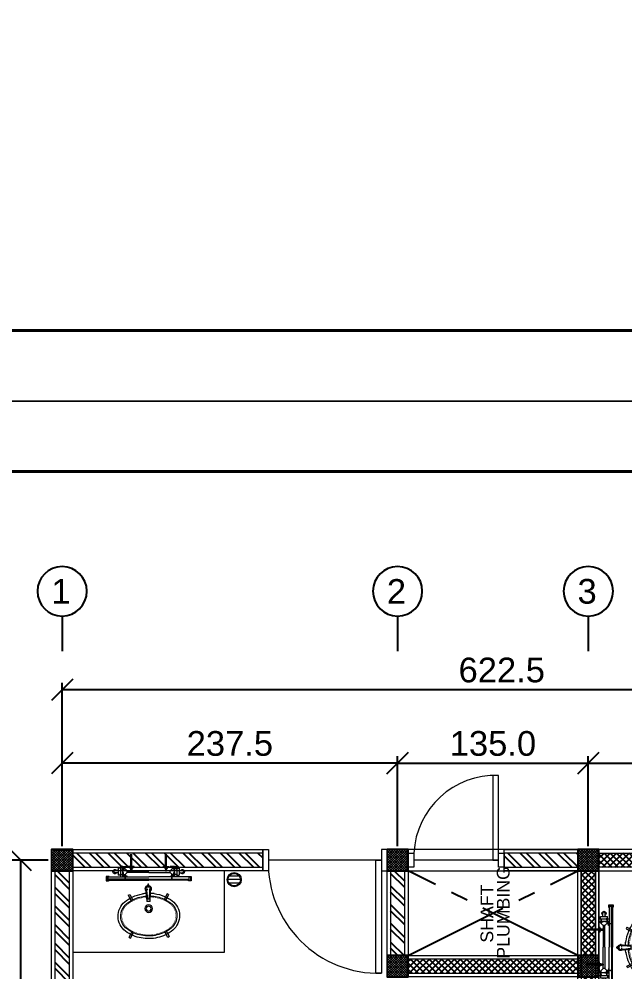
# Model space of a CAD drawing. Header units: inches. Extents: x 249 to 1192, y -18 to 440.
# Drawn here: x 505.39 to 513.97, y 217.41 to 230.9 of the extents above; entities that cross this region are included whole.
import ezdxf
from ezdxf.enums import TextEntityAlignment as Align

# ---------------------------------------------------------------- set-up
doc = ezdxf.new("R2010")
doc.units = ezdxf.units.IN
doc.header["$MEASUREMENT"] = 0
doc.linetypes.add('CENTER2', pattern=[1.125, 0.75, -0.125, 0.125, -0.125])
for name, color, linetype, lineweight in [('ARSIR BETON', 8, 'Continuous', 0), ('DIMENSI', 85, 'Continuous', 20), ('DINDING', 6, 'Continuous', 0), ('DINDING2', 137, 'Continuous', 20), ('GRS KOP', 1, 'Continuous', 40), ('KOP', 7, 'Continuous', 20), ('KUSEN', 16, 'Continuous', 15), ('SANITAIR', 6, 'Continuous', 9), ('TEXT (KET. RUANG)', 7, 'Continuous', 5), ('TEXT (KETERANGAN)', 7, 'Continuous', 25)]:
    doc.layers.add(name, color=color, linetype=linetype, lineweight=lineweight)
for name, color, linetype in [('ARSIR DINDING', 64, 'Continuous'), ('AS', 15, 'CENTER2'), ('KOLOM', 5, 'Continuous')]:
    doc.layers.add(name, color=color, linetype=linetype)
doc.styles.add('S', font='SIMPLEX', dxfattribs={"width": 1.1})
doc.styles.get("Standard").update_dxf_attribs({"font": 'arial.ttf'})
doc.dimstyles.new('UK. GDG PERTEMUAN', dxfattribs={"dimtxt": 0.5, "dimasz": 0.5, "dimexe": 0.5, "dimexo": 0.05, "dimgap": 0.1, "dimtad": 2, "dimdec": 0, "dimlfac": 100, "dimzin": 0, "dimdsep": 46, "dimtxsty": 'Standard', "dimblk": 'OBLIQUE', "dimcen": 0.09, "dimclrd": 8, "dimclre": 256, "dimclrt": 256, "dimadec": 0, "dimazin": 0, "dimtfac": 1, "dimtdec": 0, "dimtofl": 0, "dimtmove": 0, "dimatfit": 3, "dimldrblk": 'OBLIQUE', "dimfxl": 0, "dimtolj": 1, "dimtzin": 0, "dimarcsym": 0})

# ---------------------------------------------------------------- blocks, each defined once
blk = doc.blocks.new('KOP-ARS')
at = {"layer": 'GRS KOP'}
for p, q in [((83, 54), (1, 54)), ((1, 1), (83, 1))]:
    blk.add_line(p, q, dxfattribs=at)
at = {"layer": 'KOP'}
blk.add_lwpolyline([(0, 0), (84, 0), (84, 55), (0, 55)], close=True, dxfattribs=at)
for tag, height, p in [('SUKMA', 0.2, (78, 9.9)), ('1:100', 0.25, (81.3, 5.5)), ('1:100', 0.25, (81.3, 4.9)), ('1:100', 0.25, (81.3, 4.3)), ('AR-01', 0.35, (78.15, 2.7)), ('10', 0.35, (81.3, 2.7)), ('2012', 0.35, (81.3, 1.7))]:
    blk.add_attdef(tag, text='', height=height, dxfattribs=at).set_placement(p, align=Align.MIDDLE)
for p in [(73.7, 5.325), (73.7, 4.725), (73.7, 4.125)]:
    blk.add_attdef('-', p, '', height=0.35, dxfattribs=at)
blk = doc.blocks.new('toilet-dsr$0$PAKU')
for p in [(-1.6, 33.2), (1.6, 33.2)]:
    blk.add_line(p, (0, 0))
blk.add_lwpolyline([(-4.7, 33.2), (4.7, 33.2), (4.7, 35.5), (-4.7, 35.5)], close=True)
blk = doc.blocks.new('wastafel')
at = {"lineweight": 5, "ltscale": 0.5}
for p, q in [((4134.7724, 1540.4367), (4134.7611, 1540.4347)), ((4134.7611, 1540.4347), (4134.7672, 1540.3962)), ((4134.7724, 1540.4367), (4134.7785, 1540.3981)), ((4134.5438, 1540.2665), (4134.549, 1540.2767)), ((4134.5438, 1540.2665), (4134.579, 1540.2495)), ((4134.549, 1540.2767), (4134.584, 1540.2598)), ((4134.9455, 1540.187), (4134.9105, 1540.2039)), ((4134.9506, 1540.1972), (4134.9154, 1540.2142)), ((4134.9506, 1540.1972), (4134.9455, 1540.187)), ((4134.7221, 1540.0271), (4134.7159, 1540.0657)), ((4134.7334, 1540.029), (4134.7273, 1540.0675)), ((4134.7221, 1540.0271), (4134.7334, 1540.029))]:
    blk.add_line(p, q, dxfattribs=at)
for p, q in [((4135.1288, 1540.2069), (4134.9022, 1540.0308)), ((4135.1307, 1540.2045), (4134.9041, 1540.0284)), ((4135.1288, 1540.2069), (4135.1325, 1540.2022)), ((4135.0554, 1540.0815), (4135.0595, 1540.1145)), ((4135.0816, 1540.1259), (4135.0946, 1540.136)), ((4135.1253, 1540.0965), (4135.0946, 1540.136)), ((4135.1053, 1540.1222), (4135.1231, 1540.136)), ((4135.1145, 1540.1104), (4135.1323, 1540.1242)), ((4134.6756, 1539.8546), (4134.9022, 1540.0308)), ((4135.0466, 1540.0395), (4135.0505, 1540.042)), ((4135.0476, 1540.0397), (4135.0535, 1540.0321)), ((4135.0501, 1540.0295), (4135.0621, 1540.0388)), ((4135.0525, 1540.0435), (4135.0584, 1540.0359)), ((4135.0528, 1540.0316), (4135.1096, 1539.9585)), ((4135.0591, 1540.0365), (4135.1159, 1539.9635)), ((4135.0627, 1540.072), (4135.0994, 1540.0674)), ((4135.1123, 1540.0864), (4135.1253, 1540.0965)), ((4134.6775, 1539.8522), (4134.9041, 1540.0284)), ((4134.8154, 1539.8948), (4134.7823, 1539.899)), ((4134.6756, 1539.8546), (4134.6793, 1539.8499)), ((4134.7636, 1539.8565), (4134.7458, 1539.8427)), ((4134.7658, 1539.8804), (4134.7528, 1539.8703)), ((4134.7835, 1539.8308), (4134.7528, 1539.8703)), ((4134.7728, 1539.8446), (4134.755, 1539.8308)), ((4134.7965, 1539.8409), (4134.7835, 1539.8308)), ((4134.8227, 1539.8854), (4134.8181, 1539.8487)), ((4134.8529, 1539.8883), (4134.8588, 1539.8807)), ((4134.8582, 1539.893), (4134.8548, 1539.8898)), ((4134.8671, 1539.8871), (4134.8551, 1539.8778)), ((4134.8577, 1539.8921), (4134.8637, 1539.8845)), ((4134.858, 1539.8801), (4134.9148, 1539.8071)), ((4134.8644, 1539.885), (4134.9211, 1539.812))]:
    blk.add_line(p, q)
at = {"lineweight": 5}
for p, q in [((4134.8406, 1540.0788), (4134.8013, 1540.1406)), ((4134.8165, 1540.1547), (4134.8018, 1540.1437)), ((4134.8438, 1540.0826), (4134.8152, 1540.1293)), ((4134.8158, 1540.1323), (4134.8228, 1540.1375)), ((4134.8197, 1540.1543), (4134.8674, 1540.0984)), ((4134.8259, 1540.1372), (4134.8618, 1540.0968)), ((4134.8674, 1540.0984), (4134.8634, 1540.0954)), ((4134.8715, 1540.1254), (4134.872, 1540.1269)), ((4134.8137, 1540.0823), (4134.8121, 1540.0822)), ((4134.8406, 1540.0788), (4134.8444, 1540.0816)), ((4134.8447, 1540.0663), (4134.8477, 1540.0622)), ((4134.8778, 1540.091), (4134.8808, 1540.087))]:
    blk.add_line(p, q, dxfattribs=at)
at = {"const_width": 0.00306}
for points in [[(4134.6674, 1540.3391, -0.102908), (4134.7633, 1540.3837)], [(4134.7633, 1540.3837, -0.068407), (4134.8193, 1540.3889)], [(4134.8193, 1540.3889, -0.225565), (4134.9004, 1540.3459)], [(4134.5972, 1540.2599, -0.102908), (4134.6674, 1540.3391)], [(4134.9004, 1540.3459, -0.225565), (4134.9183, 1540.2559)], [(4134.5761, 1540.2079, -0.068407), (4134.5972, 1540.2599)], [(4134.9183, 1540.2559, -0.068407), (4134.8973, 1540.2038)], [(4134.5941, 1540.1178, -0.225565), (4134.5761, 1540.2079)], [(4134.8973, 1540.2038, -0.089645), (4134.8378, 1540.1331)], [(4134.6752, 1540.0748, -0.225565), (4134.5941, 1540.1178)], [(4134.8163, 1540.117, -0.090064), (4134.7311, 1540.0801)], [(4134.7311, 1540.0801, -0.068407), (4134.6752, 1540.0748)]]:
    blk.add_lwpolyline(points, format="xyb", dxfattribs=at)
for points in [[(4134.9059, 1540.026), (4135.1325, 1540.2022), (4135.1435, 1540.188), (4135.0748, 1540.1346)], [(4135.0606, 1540.1235), (4134.9169, 1540.0118)], [(4134.9354, 1539.9881), (4135.0554, 1540.0815), (4135.0627, 1540.072), (4134.9427, 1539.9787)], [(4134.9059, 1540.026), (4134.6793, 1539.8499), (4134.6904, 1539.8357), (4134.7591, 1539.8891)], [(4134.7733, 1539.9001), (4134.9169, 1540.0118)], [(4134.9354, 1539.9881), (4134.8154, 1539.8948), (4134.8227, 1539.8854), (4134.9427, 1539.9787)]]:
    blk.add_lwpolyline(points)
for points in [[(4135.155, 1540.1944), (4135.1366, 1540.2181), (4135.1245, 1540.2087), (4135.1221, 1540.2041), (4135.1239, 1540.2032), (4135.1261, 1540.2074), (4135.1362, 1540.2153), (4135.1522, 1540.1948), (4135.138, 1540.1837), (4135.1392, 1540.1821)], [(4135.1362, 1540.2153), (4135.1276, 1540.2085), (4135.1435, 1540.188), (4135.1522, 1540.1948)], [(4135.119, 1540.0778), (4135.0748, 1540.1346), (4135.0606, 1540.1235), (4135.1048, 1540.0667)], [(4135.0745, 1540.0432), (4135.072, 1540.0464), (4135.0405, 1540.022), (4135.043, 1540.0187)], [(4134.8033, 1539.8322), (4134.7591, 1539.8891), (4134.7733, 1539.9001), (4134.8175, 1539.8433)], [(4134.6813, 1539.8261), (4134.6629, 1539.8498), (4134.675, 1539.8592), (4134.6801, 1539.8603), (4134.6805, 1539.8584), (4134.6759, 1539.8573), (4134.6657, 1539.8494), (4134.6817, 1539.8289), (4134.6959, 1539.84), (4134.6971, 1539.8384)], [(4134.6657, 1539.8494), (4134.6744, 1539.8562), (4134.6904, 1539.8357), (4134.6817, 1539.8289)], [(4134.8478, 1539.8668), (4134.8452, 1539.8701), (4134.8767, 1539.8946), (4134.8792, 1539.8913)]]:
    blk.add_lwpolyline(points, close=True)
for points in [[(4135.0756, 1540.0994, 0.414214), (4135.0781, 1540.0991), (4135.079, 1540.0999), (4135.0606, 1540.1235), (4135.0369, 1540.1051), (4135.0377, 1540.1042, 0.414214), (4135.0402, 1540.1039), (4135.0577, 1540.1175, -0.414214), (4135.0619, 1540.117)], [(4135.0851, 1540.0871, -0.414214), (4135.0855, 1540.0897), (4135.0864, 1540.0904), (4135.1048, 1540.0667), (4135.0811, 1540.0483), (4135.0804, 1540.0492, -0.414214), (4135.0807, 1540.0518), (4135.0982, 1540.0654, 0.414214), (4135.0988, 1540.0696)], [(4134.7929, 1539.8797, -0.414214), (4134.7926, 1539.8772), (4134.7917, 1539.8764), (4134.7733, 1539.9001), (4134.797, 1539.9185), (4134.7977, 1539.9176, -0.414214), (4134.7974, 1539.9151), (4134.7798, 1539.9014, 0.414214), (4134.7793, 1539.8972)], [(4134.8025, 1539.8674, 0.414214), (4134.8, 1539.8677), (4134.7991, 1539.867), (4134.8175, 1539.8433), (4134.8411, 1539.8617), (4134.8404, 1539.8626, 0.414214), (4134.8379, 1539.863), (4134.8204, 1539.8493, -0.414214), (4134.8162, 1539.8499)]]:
    blk.add_lwpolyline(points, format="xyb", close=True)
for points in [[(4135.0469, 1540.0392), (4135.038, 1540.0506, -0.414214), (4135.0384, 1540.0534), (4135.0415, 1540.0558, -0.414214), (4135.0443, 1540.0555), (4135.0532, 1540.0441)], [(4135.0487, 1540.0296), (4135.044, 1540.0357, -0.414214), (4135.0442, 1540.0371), (4135.0562, 1540.0464, -0.414214), (4135.0576, 1540.0462), (4135.0623, 1540.0402)], [(4134.8584, 1539.8926), (4134.8496, 1539.904, 0.414214), (4134.8468, 1539.9044), (4134.8436, 1539.9019, 0.414214), (4134.8433, 1539.8991), (4134.8521, 1539.8877)], [(4134.8672, 1539.8885), (4134.8625, 1539.8946, 0.414214), (4134.8611, 1539.8947), (4134.8491, 1539.8854, 0.414214), (4134.849, 1539.884), (4134.8536, 1539.878)]]:
    blk.add_lwpolyline(points, format="xyb")
at = {"lineweight": 5}
for centre, radius in [((4134.7783, 1540.1902), 0.0267), ((4134.7783, 1540.1902), 0.0176), ((4134.8535, 1540.0767), 0.00161), ((4134.8669, 1540.0863), 0.00161), ((4134.8799, 1540.0547), 0.00401)]:
    blk.add_circle(centre, radius, dxfattribs=at)
for centre, radius, start, end in [((4134.8225, 1540.1308), 0.2865, 103.172, 126.67406), ((4134.8103, 1540.1828), 0.233, 87.51872, 103.172), ((4134.8067, 1540.1853), 0.2147, 97.55117, 100.61002), ((4134.8146, 1540.282), 0.1337, 36.67406, 87.51872), ((4134.8225, 1540.1308), 0.2865, 126.67406, 150.17612), ((4134.8146, 1540.282), 0.1337, 345.8294, 36.67406), ((4134.7761, 1540.1574), 0.233, 150.17612, 165.8294), ((4134.7748, 1540.1615), 0.2147, 152.7381, 155.79696), ((4134.7183, 1540.3064), 0.233, 330.17612, 345.8294), ((4134.6798, 1540.1817), 0.1337, 165.8294, 216.67406), ((4134.672, 1540.333), 0.2865, 314.80425, 330.17612), ((4134.7196, 1540.3022), 0.2147, 332.7381, 335.79696), ((4134.6798, 1540.1817), 0.1337, 216.67406, 267.51872), ((4134.8032, 1540.1419), 0.00229, 126.67406, 212.43217), ((4134.8172, 1540.1305), 0.00229, 126.67406, 211.54795), ((4134.8179, 1540.1528), 0.00229, 40.515, 126.67406), ((4134.8242, 1540.1357), 0.00229, 41.61492, 126.67406), ((4134.8613, 1540.0787), 0.0207, 179.79538, 72.58972), ((4134.6765, 1540.3268), 0.2811, 309.85327, 313.38428), ((4134.8643, 1540.128), 0.00764, 314.12648, 339.75771), ((4134.8792, 1540.1243), 0.00764, 134.80425, 159.75771), ((4134.6841, 1540.2809), 0.233, 267.51872, 283.172), ((4134.6877, 1540.2785), 0.2147, 277.55117, 280.61002), ((4134.672, 1540.333), 0.2865, 283.172, 298.54912), ((4134.8125, 1540.0746), 0.00764, 93.18737, 118.54912), ((4134.8132, 1540.09), 0.00764, 273.59041, 299.22165), ((4134.6765, 1540.3268), 0.2811, 299.96384, 303.54152), ((4134.836, 1540.0779), 0.00917, 1.89395, 31.54795), ((4134.8613, 1540.0787), 0.0161, 181.89395, 72.98193), ((4134.8643, 1540.0746), 0.0207, 216.46431, 36.64363), ((4134.8687, 1540.1029), 0.00917, 221.61492, 252.98193)]:
    blk.add_arc(centre, radius, start, end, dxfattribs=at)
at = {"lineweight": 5, "ltscale": 0.6}
for centre, radius, start, end in [((4134.8225, 1540.1308), 0.2674, 103.172, 126.67406), ((4134.8103, 1540.1828), 0.2139, 87.51872, 103.172), ((4134.8146, 1540.282), 0.1146, 36.67406, 87.51872), ((4134.8225, 1540.1308), 0.2674, 126.67406, 150.17612), ((4134.8146, 1540.282), 0.1146, 345.8294, 36.67406), ((4134.7761, 1540.1574), 0.2139, 150.17612, 165.8294), ((4134.7183, 1540.3064), 0.2139, 330.17612, 345.8294), ((4134.6798, 1540.1817), 0.1146, 165.8294, 216.67406), ((4134.672, 1540.333), 0.2674, 309.70957, 330.17612), ((4134.6798, 1540.1817), 0.1146, 216.67406, 267.51872), ((4134.672, 1540.333), 0.2674, 283.172, 303.7197), ((4134.6841, 1540.2809), 0.2139, 267.51872, 283.172)]:
    blk.add_arc(centre, radius, start, end, dxfattribs=at)
for centre, radius, start, end in [((4135.1277, 1540.1301), 0.015, 247.86723, 187.86723), ((4135.1277, 1540.1301), 0.0075, 307.86723, 127.86723), ((4135.0615, 1540.0396), 0.001, 307.86723, 37.86723), ((4135.0495, 1540.0302), 0.001, 217.86723, 307.86723), ((4134.7504, 1539.8367), 0.015, 67.86723, 7.86723), ((4134.7504, 1539.8367), 0.0075, 127.86723, 307.86723), ((4134.8544, 1539.8786), 0.001, 217.86723, 307.86723), ((4134.8664, 1539.8879), 0.001, 307.86723, 37.86723)]:
    blk.add_arc(centre, radius, start, end)
at = {"extrusion": (6.49561e-14, 5.05073e-14, -1), "zscale": -0.001}
for p, xscale, yscale, rotation in [((-4135.0577, 1540.0991), 0.001000000000340506, 0.001000000000340506, 322.1327731584879), ((-4135.0562, 1540.1008), 0.001000000000069823, 0.001000000000069823, 52.13277315848794)]:
    blk.add_blockref('toilet-dsr$0$PAKU', p, dxfattribs=dict(at, xscale=xscale, yscale=yscale, rotation=rotation))
for p, xscale, yscale, zscale, rotation in [((4135.0816, 1540.068), 0.001000000000069823, 0.001000000000069823, 0.001000000000069823, 307.8672268415121), ((4134.7964, 1539.8988), 0.001000000000069823, 0.001000000000069823, 0.001000000000069823, 127.8672268415121), ((4134.7977, 1539.8969), 0.001000000000340506, 0.001000000000340506, 0.001000000000340506, 37.86722684151209)]:
    blk.add_blockref('toilet-dsr$0$PAKU', p, dxfattribs=dict(xscale=xscale, yscale=yscale, zscale=zscale, rotation=rotation))
at = {"extrusion": (-6.49561e-14, -5.05073e-14, -1), "xscale": 0.001000000000069823, "yscale": 0.001000000000069823, "zscale": -0.001, "rotation": 232.1327731584879}
blk.add_blockref('toilet-dsr$0$PAKU', (-4134.8219, 1539.8661), dxfattribs=at)
blk = doc.blocks.new('K2')
at = {"layer": 'ARSIR BETON'}
h = blk.add_hatch(dxfattribs=at)
h.set_pattern_fill('ANSI37', color=256, scale=0.1, style=0)
h.set_pattern_definition([(45, (-38.743626, 268.082874), (-0.0088388, 0.0088388), []), (135, (-38.743626, 268.082874), (-0.0088388, -0.0088388), [])])
h.paths.add_polyline_path([(-38.5936, 268.2329), (-38.7436, 268.2329), (-38.7436, 268.0829), (-38.5936, 268.0829)])
at = {"layer": 'KOLOM'}
blk.add_lwpolyline([(-38.7436, 268.0829), (-38.5936, 268.0829), (-38.5936, 268.2329), (-38.7436, 268.2329)], close=True, dxfattribs=at)
blk = doc.blocks.new('P2')
for points in [[(278.9434, 273.0586), (278.9434, 273.0186), (279.0934, 273.0186), (279.0934, 273.0586)], [(278.9434, 272.1784), (278.9434, 272.2184), (279.0934, 272.2184), (279.0934, 272.1784)]]:
    blk.add_lwpolyline(points, close=True)
for points in [[(279.0184, 273.0186), (279.0184, 272.2186)], [(279.0184, 273.0186), (279.8184, 273.0186), (279.8184, 272.9786), (279.0184, 272.9786), (279.0184, 273.0186)]]:
    blk.add_lwpolyline(points)
blk.add_arc((279.0384, 272.9986), 0.7803, 268.5312, 1.4688)
blk = doc.blocks.new('*X38')
at = {"color": 0}
for p, q in [((18.491, 19.1926), (18.5795, 19.1926)), ((18.4987, 19.2176), (18.5717, 19.2176)), ((18.4987, 19.1676), (18.5717, 19.1676))]:
    blk.add_line(p, q, dxfattribs=at)
blk = doc.blocks.new('SFLOOR')
for radius in [0.05, 0.0442]:
    blk.add_circle((0, 0), radius)
blk.add_blockref('*X38', (-18.5352, -19.1926))
blk = doc.blocks.new('K15')
at = {"layer": 'ARSIR BETON'}
h = blk.add_hatch(dxfattribs=at)
h.set_pattern_fill('ANSI37', color=256, scale=0.1, angle=179.99997, style=0)
h.set_pattern_definition([(225, (665.191469, 113.346442), (0.0088388, -0.00883884), []), (315, (665.191469, 113.346442), (0.00883884, 0.0088388), [])])
h.paths.add_polyline_path([(665.3165, 113.4964), (665.2665, 113.4964), (665.2665, 113.3464), (665.3165, 113.3464)])
h.paths.add_polyline_path([(665.2665, 113.4964), (665.2165, 113.4964), (665.2165, 113.3464), (665.2665, 113.3464)])
h.paths.add_polyline_path([(665.2165, 113.4964), (665.1915, 113.4964), (665.1915, 113.3464), (665.2165, 113.3464)])
h.paths.add_polyline_path([(665.3415, 113.4964), (665.3165, 113.4964), (665.3165, 113.4964), (665.3165, 113.3464), (665.3415, 113.3464)])
at = {"layer": 'KOLOM'}
blk.add_lwpolyline([(665.1915, 113.3464), (665.3415, 113.3464), (665.3415, 113.4964), (665.1915, 113.4964)], close=True, dxfattribs=at)
blk = doc.blocks.new('p toilet')
at = {"layer": 'KUSEN'}
for points in [[(611.2182, 191.3922), (611.2182, 191.9922), (611.1782, 191.9922), (611.1782, 191.3922)], [(610.6182, 191.3422), (610.5782, 191.3422), (610.5782, 191.4422), (610.6182, 191.4422)], [(611.2582, 191.3422), (611.2182, 191.3422), (611.2182, 191.4422), (611.2582, 191.4422)]]:
    blk.add_lwpolyline(points, close=True, dxfattribs=at)
blk.add_lwpolyline([(611.2182, 191.3922), (610.6182, 191.3922)], dxfattribs=at)
blk.add_arc((611.1982, 191.4117), 0.5808, 88.02661, 176.99428, dxfattribs=at)
blk = doc.blocks.new('TOILET LANTAI 1')
at = {"layer": 'ARSIR DINDING'}
h = blk.add_hatch(dxfattribs=at)
h.set_pattern_fill('ANSI37', color=256, scale=0.25, style=0)
h.set_pattern_definition([(45, (566.953418, 249.628103), (-0.022097087, 0.022097087), []), (135, (566.953418, 249.628103), (-0.022097087, -0.022097087), [])])
h.paths.add_polyline_path([(664.0665, 110.3714), (663.9665, 110.3714), (663.9665, 109.5314), (664.0665, 109.5314)])
h.paths.add_polyline_path([(665.5865, 109.7464), (664.7715, 109.7464), (664.7715, 109.6464), (665.5865, 109.6464)])
h.paths.add_polyline_path([(665.7115, 110.9214), (665.6115, 110.9214), (665.6115, 109.7714), (665.7115, 109.7714)])
h.paths.add_polyline_path([(666.2065, 109.7464), (665.7365, 109.7464), (665.7365, 109.6464), (666.2065, 109.6464)])
h.paths.add_polyline_path([(667.0115, 110.9214), (666.9115, 110.9214), (666.9115, 109.7714), (667.0115, 109.7714)])
h.paths.add_polyline_path([(666.8865, 111.0464), (665.7365, 111.0464), (665.7365, 110.9464), (666.8865, 110.9464)])
h.paths.add_polyline_path([(665.5865, 111.0464), (664.6415, 111.0464), (664.6415, 110.9464), (665.5865, 110.9464)])
h.paths.add_polyline_path([(667.4665, 111.0464), (667.0365, 111.0464), (667.0365, 110.9464), (667.4665, 110.9464)])
h.paths.add_polyline_path([(667.5915, 112.2714), (667.4915, 112.2714), (667.4915, 111.0714), (667.5915, 111.0714)])
h.paths.add_polyline_path([(668.2165, 111.0464), (667.6165, 111.0464), (667.6165, 110.9464), (668.2165, 110.9464)])
h.paths.add_polyline_path([(668.3415, 110.9214), (668.2415, 110.9214), (668.2415, 109.7714), (668.3415, 109.7714)])
h.paths.add_polyline_path([(668.3415, 109.6214), (668.2415, 109.6214), (668.2415, 109.4516), (668.3415, 109.4516)])
h.paths.add_polyline_path([(664.0665, 112.0464), (663.9665, 112.0464), (663.9665, 111.9989), (664.0665, 111.9989)])
h.paths.add_polyline_path([(664.0665, 111.1189), (663.9665, 111.1189), (663.9665, 111.0714), (664.0665, 111.0714)])
h.paths.add_polyline_path([(664.0665, 112.3312), (663.9665, 112.3312), (663.9665, 112.1964), (664.0665, 112.1964)])
h.paths.add_polyline_path([(665.1915, 112.1714), (664.0915, 112.1714), (664.0915, 112.0714), (665.1915, 112.0714)])
h.paths.add_polyline_path([(665.3165, 112.6664), (665.2165, 112.6664), (665.2165, 112.1964), (665.3165, 112.1964)])
h.paths.add_polyline_path([(665.1915, 113.4714), (664.0915, 113.4714), (664.0915, 113.3714), (665.1915, 113.3714)])
h.paths.add_polyline_path([(664.0665, 113.3464), (663.9665, 113.3464), (663.9665, 113.2112), (664.0665, 113.2112)])
h.paths.add_polyline_path([(664.0665, 113.6312), (663.9665, 113.6312), (663.9665, 113.4964), (664.0665, 113.4964)])
h.paths.add_polyline_path([(664.0665, 114.6464), (663.9665, 114.6464), (663.9665, 114.5112), (664.0665, 114.5112)])
h.paths.add_polyline_path([(665.1915, 114.7714), (664.0915, 114.7714), (664.0915, 114.6714), (665.1915, 114.6714)])
h.paths.add_polyline_path([(665.3165, 114.6464), (665.2165, 114.6464), (665.2165, 114.1764), (665.3165, 114.1764)])
h = blk.add_hatch(dxfattribs=at)
h.set_pattern_fill('ANSI32', color=256, scale=0.25, style=0)
h.set_pattern_definition([(45, (664.09147, 108.44644), (-0.0662913, 0.0662913), []), (45, (664.13566, 108.44644), (-0.0662913, 0.0662913), [])])
h.paths.add_polyline_path([(668.3415, 111.5914), (668.2415, 111.5914), (668.2415, 111.0714), (668.3415, 111.0714)])
h.paths.add_polyline_path([(668.2165, 112.3964), (667.6165, 112.3964), (667.6165, 112.2964), (668.2165, 112.2964)])
h.paths.add_polyline_path([(668.3415, 114.6464), (668.2415, 114.6464), (668.2415, 113.3016), (668.3415, 113.3016)])
h.paths.add_polyline_path([(668.2465, 114.2525), (668.2465, 114.2127), (668.2423, 114.2127), (668.2423, 114.2525)], flags=16)
h.paths.add_polyline_path([(668.2465, 114.0052), (668.2465, 113.9653), (668.2423, 113.9653), (668.2423, 114.0052)], flags=16)
h.paths.add_polyline_path([(668.2165, 114.7714), (665.3415, 114.7714), (665.3415, 114.6714), (668.2165, 114.6714)])
h.paths.add_polyline_path([(668.2165, 108.5464), (664.0915, 108.5464), (664.0915, 108.4464), (668.2165, 108.4464)])
at = {"layer": 'AS'}
for points in [[(667.6165, 111.0714), (668.2165, 112.2714)], [(667.6165, 112.2714), (668.2165, 111.0714)]]:
    blk.add_lwpolyline(points, dxfattribs=at)
at = {"layer": 'DINDING'}
for points in [[(664.0915, 114.7964), (668.2165, 114.7964), (668.2165, 114.6464), (664.0915, 114.6464)], [(668.2165, 114.6464), (668.3665, 114.6464), (668.3665, 113.3016), (668.2165, 113.3016)], [(668.2165, 112.2714), (667.6165, 112.2714), (667.6165, 112.4214), (668.2165, 112.4214)], [(667.4665, 112.2714), (667.6165, 112.2714), (667.6165, 111.0714), (667.4665, 111.0714)], [(668.2165, 111.0714), (668.3665, 111.0714), (668.3665, 112.2714), (668.2165, 112.2714)], [(668.2165, 111.5914), (668.3665, 111.5914), (668.3665, 111.0714), (668.2165, 111.0714)], [(668.2165, 110.9214), (664.6414, 110.9214), (664.6414, 111.0714), (668.2165, 111.0714)], [(667.6165, 111.0714), (668.2165, 111.0714), (668.2165, 110.9214), (667.6165, 110.9214)], [(668.2165, 109.4516), (668.3665, 109.4516), (668.3665, 110.9214), (668.2165, 110.9214)]]:
    blk.add_lwpolyline(points, close=True, dxfattribs=at)
at = {"layer": 'DINDING2'}
for points in [[(665.3415, 114.7714), (668.2165, 114.7714), (668.2165, 114.6714), (665.3415, 114.6714)], [(668.2415, 113.3016), (668.3415, 113.3016), (668.3415, 114.6464), (668.2415, 114.6464)], [(668.2165, 112.3964), (667.6165, 112.3964), (667.6165, 112.2964), (668.2165, 112.2964)], [(667.5915, 112.2714), (667.4915, 112.2714), (667.4915, 111.0714), (667.5915, 111.0714)], [(668.2415, 111.0714), (668.3415, 111.0714), (668.3415, 111.5914), (668.2415, 111.5914)], [(664.6414, 110.9464), (668.2165, 110.9464), (668.2165, 111.0464), (664.6414, 111.0464)], [(667.6165, 111.0464), (668.2165, 111.0464), (668.2165, 110.9464), (667.6165, 110.9464)], [(668.2415, 110.9214), (668.3415, 110.9214), (668.3415, 109.4516), (668.2415, 109.4516)]]:
    blk.add_lwpolyline(points, close=True, dxfattribs=at)
at = {"layer": 'SANITAIR', "lineweight": 5}
for points in [[(668.2165, 113.5717), (668.2165, 114.6464), (667.6415, 114.6464), (667.6415, 113.5717)], [(667.0365, 110.9214), (668.2164, 110.9214), (668.2164, 110.3714), (667.0365, 110.3714)]]:
    blk.add_lwpolyline(points, close=True, dxfattribs=at)
for name, p, rotation in [('K2', (628.873, 380.5043), 179.9999724896534), ('K2', (629.623, 380.5043), 179.9999724896534), ('p toilet', (476.8993, 722.8497), 270), ('K2', (628.873, 379.1543), 179.9999724896534), ('K2', (629.623, 379.1543), 179.9999724896534)]:
    blk.add_blockref(name, p, dxfattribs=dict(rotation=rotation))
at = {"layer": 'DINDING2'}
blk.add_blockref('K15', (3.025, 1.3), dxfattribs=at)
at = {"layer": 'KUSEN', "rotation": 180}
blk.add_blockref('P2', (947.3099, 385.4801), dxfattribs=at)
at = {"layer": 'SANITAIR', "lineweight": 5, "xscale": -1}
for p, rotation in [((-654.6572, 4323.5377), 127.872941310407), ((-3541.7526, -1211.9822), 217.872941310407)]:
    blk.add_blockref('wastafel', p, dxfattribs=dict(at, rotation=rotation))
at = {"layer": 'SANITAIR', "rotation": 90.00000000000001}
blk.add_blockref('SFLOOR', (668.1537, 113.5034), dxfattribs=at)
at = {"layer": 'TEXT (KET. RUANG)'}
for s, p in [('SHAFT', (667.7077, 111.6695)), ('PLUMBING', (667.5938, 111.554))]:
    blk.add_text(s, height=0.08987, dxfattribs=at).set_placement(p)
blk = doc.blocks.new('_Oblique')
at = {"color": 0, "linetype": 'ByBlock', "lineweight": -2}
blk.add_line((-0.5, -0.5), (0.5, 0.5), dxfattribs=at)
blk = doc.blocks.new('*D323')
at = {"layer": 'DEFPOINTS', "color": 0}
for p in [(505.415, 218.987), (505.851, 218.987), (505.851, 212.937)]:
    blk.add_point(p, dxfattribs=at)
at = {"layer": 'DIMENSI', "lineweight": -2}
for p, q in [((505.801, 218.987), (505.315, 218.987)), ((505.801, 212.937), (505.315, 212.937))]:
    blk.add_line(p, q, dxfattribs=at)
at = {"layer": 'DIMENSI', "color": 8, "lineweight": -2}
blk.add_line((505.415, 212.937), (505.415, 218.987), dxfattribs=at)
at = {"layer": 'DIMENSI', "color": 8, "lineweight": -2, "xscale": 0.3, "yscale": 0.3, "zscale": 0.3}
for p, rotation in [((505.415, 218.987), 90), ((505.415, 212.937), 270)]:
    blk.add_blockref('_Oblique', p, dxfattribs=dict(at, rotation=rotation))
at = {"layer": 'DIMENSI', "insert": (505.136, 215.962), "char_height": 0.35, "attachment_point": 5, "rotation": 90}
blk.add_mtext('\\A1;302.5', dxfattribs=at)
blk = doc.blocks.new('*D324')
at = {"layer": 'DEFPOINTS', "color": 0}
for p in [(504.701, 218.987), (505.851, 218.987), (505.851, 210.437)]:
    blk.add_point(p, dxfattribs=at)
at = {"layer": 'DIMENSI', "lineweight": -2}
for p, q in [((505.801, 218.987), (504.601, 218.987)), ((505.801, 210.437), (504.601, 210.437))]:
    blk.add_line(p, q, dxfattribs=at)
at = {"layer": 'DIMENSI', "color": 8, "lineweight": -2}
blk.add_line((504.701, 210.437), (504.701, 218.987), dxfattribs=at)
at = {"layer": 'DIMENSI', "color": 8, "lineweight": -2, "xscale": 0.3, "yscale": 0.3, "zscale": 0.3}
for p, rotation in [((504.701, 218.987), 90), ((504.701, 210.437), 270)]:
    blk.add_blockref('_Oblique', p, dxfattribs=dict(at, rotation=rotation))
at = {"layer": 'DIMENSI', "insert": (504.422, 214.712), "char_height": 0.35, "attachment_point": 5, "rotation": 90}
blk.add_mtext('\\A1;427.5', dxfattribs=at)
blk = doc.blocks.new('*D330')
at = {"layer": 'DEFPOINTS', "color": 0}
for p in [(513.451, 220.36), (510.751, 219.137), (513.451, 219.137)]:
    blk.add_point(p, dxfattribs=at)
at = {"layer": 'DIMENSI', "lineweight": -2}
for p, q in [((510.751, 219.187), (510.751, 220.46)), ((513.451, 219.187), (513.451, 220.46))]:
    blk.add_line(p, q, dxfattribs=at)
at = {"layer": 'DIMENSI', "color": 8, "lineweight": -2}
blk.add_line((510.751, 220.36), (513.451, 220.36), dxfattribs=at)
at = {"layer": 'DIMENSI', "color": 8, "lineweight": -2, "xscale": 0.3, "yscale": 0.3, "zscale": 0.3, "rotation": 180}
blk.add_blockref('_Oblique', (510.751, 220.36), dxfattribs=at)
at = {"layer": 'DIMENSI', "color": 8, "lineweight": -2, "xscale": 0.3, "yscale": 0.3, "zscale": 0.3}
blk.add_blockref('_Oblique', (513.451, 220.36), dxfattribs=at)
at = {"layer": 'DIMENSI', "insert": (512.101, 220.638), "char_height": 0.35, "attachment_point": 5}
blk.add_mtext('\\A1;135.0', dxfattribs=at)
blk = doc.blocks.new('*D331')
at = {"layer": 'DEFPOINTS', "color": 0}
for p in [(506.001, 220.36), (506.001, 219.137), (510.751, 219.137)]:
    blk.add_point(p, dxfattribs=at)
at = {"layer": 'DIMENSI', "lineweight": -2}
for p, q in [((506.001, 219.187), (506.001, 220.46)), ((510.751, 219.187), (510.751, 220.46))]:
    blk.add_line(p, q, dxfattribs=at)
at = {"layer": 'DIMENSI', "color": 8, "lineweight": -2}
blk.add_line((510.751, 220.36), (506.001, 220.36), dxfattribs=at)
at = {"layer": 'DIMENSI', "color": 8, "lineweight": -2, "xscale": 0.3, "yscale": 0.3, "zscale": 0.3, "rotation": 180}
blk.add_blockref('_Oblique', (506.001, 220.36), dxfattribs=at)
at = {"layer": 'DIMENSI', "color": 8, "lineweight": -2, "xscale": 0.3, "yscale": 0.3, "zscale": 0.3}
blk.add_blockref('_Oblique', (510.751, 220.36), dxfattribs=at)
at = {"layer": 'DIMENSI', "insert": (508.376, 220.638), "char_height": 0.35, "attachment_point": 5}
blk.add_mtext('\\A1;237.5', dxfattribs=at)
blk = doc.blocks.new('*D332')
at = {"layer": 'DEFPOINTS', "color": 0}
for p in [(516.051, 220.36), (513.451, 219.137), (516.051, 219.137)]:
    blk.add_point(p, dxfattribs=at)
at = {"layer": 'DIMENSI', "lineweight": -2}
for p, q in [((513.451, 219.187), (513.451, 220.46)), ((516.051, 219.187), (516.051, 220.46))]:
    blk.add_line(p, q, dxfattribs=at)
at = {"layer": 'DIMENSI', "color": 8, "lineweight": -2}
blk.add_line((513.451, 220.36), (516.051, 220.36), dxfattribs=at)
at = {"layer": 'DIMENSI', "color": 8, "lineweight": -2, "xscale": 0.3, "yscale": 0.3, "zscale": 0.3, "rotation": 180}
blk.add_blockref('_Oblique', (513.451, 220.36), dxfattribs=at)
at = {"layer": 'DIMENSI', "color": 8, "lineweight": -2, "xscale": 0.3, "yscale": 0.3, "zscale": 0.3}
blk.add_blockref('_Oblique', (516.051, 220.36), dxfattribs=at)
at = {"layer": 'DIMENSI', "insert": (514.751, 220.638), "char_height": 0.35, "attachment_point": 5}
blk.add_mtext('\\A1;130.0', dxfattribs=at)
blk = doc.blocks.new('*D334')
at = {"layer": 'DEFPOINTS', "color": 0}
for p in [(506.001, 221.4), (506.001, 219.187), (518.451, 219.187)]:
    blk.add_point(p, dxfattribs=at)
at = {"layer": 'DIMENSI', "lineweight": -2}
for p, q in [((506.001, 219.237), (506.001, 221.5)), ((518.451, 219.237), (518.451, 221.5))]:
    blk.add_line(p, q, dxfattribs=at)
at = {"layer": 'DIMENSI', "color": 8, "lineweight": -2}
blk.add_line((518.451, 221.4), (506.001, 221.4), dxfattribs=at)
at = {"layer": 'DIMENSI', "color": 8, "lineweight": -2, "xscale": 0.3, "yscale": 0.3, "zscale": 0.3, "rotation": 180}
blk.add_blockref('_Oblique', (506.001, 221.4), dxfattribs=at)
at = {"layer": 'DIMENSI', "color": 8, "lineweight": -2, "xscale": 0.3, "yscale": 0.3, "zscale": 0.3}
blk.add_blockref('_Oblique', (518.451, 221.4), dxfattribs=at)
at = {"layer": 'DIMENSI', "insert": (512.226, 221.678), "char_height": 0.35, "attachment_point": 5}
blk.add_mtext('\\A1;622.5', dxfattribs=at)
blk = doc.blocks.new('NAV')
blk.add_circle((0, -0.4), 0.35)
at = {"style": 'S', "width": 0.75, "flags": 4}
blk.add_attdef('AV', text='', height=0.3, dxfattribs=at).set_placement((0, -0.4), align=Align.MIDDLE)

msp = doc.modelspace()

# ---------------------------------------------------------------- linework, layer by layer
at = {"layer": 'TEXT (KETERANGAN)'}
for points in [[(506.0013, 222.4446), (506.0013, 221.9446)], [(510.7513, 222.4446), (510.7513, 221.9446)], [(513.4513, 222.4446), (513.4513, 221.9446)]]:
    msp.add_lwpolyline(points, dxfattribs=at)

# ---------------------------------------------------------------- block references
at = {"layer": 'DIMENSI', "xscale": 2, "yscale": 2, "zscale": 2, "rotation": 90}
msp.add_blockref('TOILET LANTAI 1', (735.4442, -1117.5957), dxfattribs=at)
at = {"layer": 'KOP'}
for p in [(501.2179, 225.4885), (501.2179, 170.4885)]:
    msp.add_blockref('KOP-ARS', p, dxfattribs=at)
at = {"layer": 'TEXT (KETERANGAN)'}
ref = msp.add_blockref('NAV', (506.0013, 223.1946), dxfattribs=dict(at, xscale=-1))
ref.add_attrib('AV', '1', dxfattribs={"layer": '0', "height": 0.35, "flags": 4}).set_placement((505.9848, 222.7946), align=Align.MIDDLE)
ref = msp.add_blockref('NAV', (510.7513, 223.1946), dxfattribs=dict(at, xscale=-1))
ref.add_attrib('AV', '2', dxfattribs={"layer": '0', "height": 0.35, "flags": 4}).set_placement((510.7348, 222.7946), align=Align.MIDDLE)
ref = msp.add_blockref('NAV', (513.4513, 223.1946), dxfattribs=dict(at, xscale=-1))
ref.add_attrib('AV', '3', dxfattribs={"layer": '0', "height": 0.35, "flags": 4}).set_placement((513.4348, 222.7946), align=Align.MIDDLE)

# ---------------------------------------------------------------- dimensions: what is measured, and where the dimension line sits
at = {"layer": 'DIMENSI'}
for base, p1, p2, angle, picture, middle in [((506.0013, 221.3995), (518.4513, 219.1872), (506.0013, 219.1872), 180, '*D334', (512.2263, 221.6782)), ((506.0013, 220.3596), (510.7513, 219.1372), (506.0013, 219.1372), 180, '*D331', (508.3763, 220.6385)), ((513.4513, 220.3596), (510.7513, 219.1372), (513.4513, 219.1372), 180, '*D330', (512.1013, 220.6385)), ((516.0513, 220.3596), (513.4513, 219.1372), (516.0513, 219.1372), 180, '*D332', (514.7513, 220.6385)), ((504.7006, 218.9872), (505.8513, 210.4372), (505.8513, 218.9872), 90, '*D324', (504.4219, 214.7122)), ((505.415, 218.9872), (505.8513, 212.9372), (505.8513, 218.9872), 90, '*D323', (505.1362, 215.9622))]:
    dim = msp.add_linear_dim(base=base, p1=p1, p2=p2, angle=angle, dimstyle='UK. GDG PERTEMUAN', override={"dimtxt": 0.35, "dimasz": 0.3, "dimexe": 0.1, "dimdec": 1, "dimlfac": 50}, dxfattribs=at)
    dim.commit()
    dim.dimension.update_dxf_attribs({"geometry": picture, "text_midpoint": middle})

doc.saveas('drawing.dxf')
